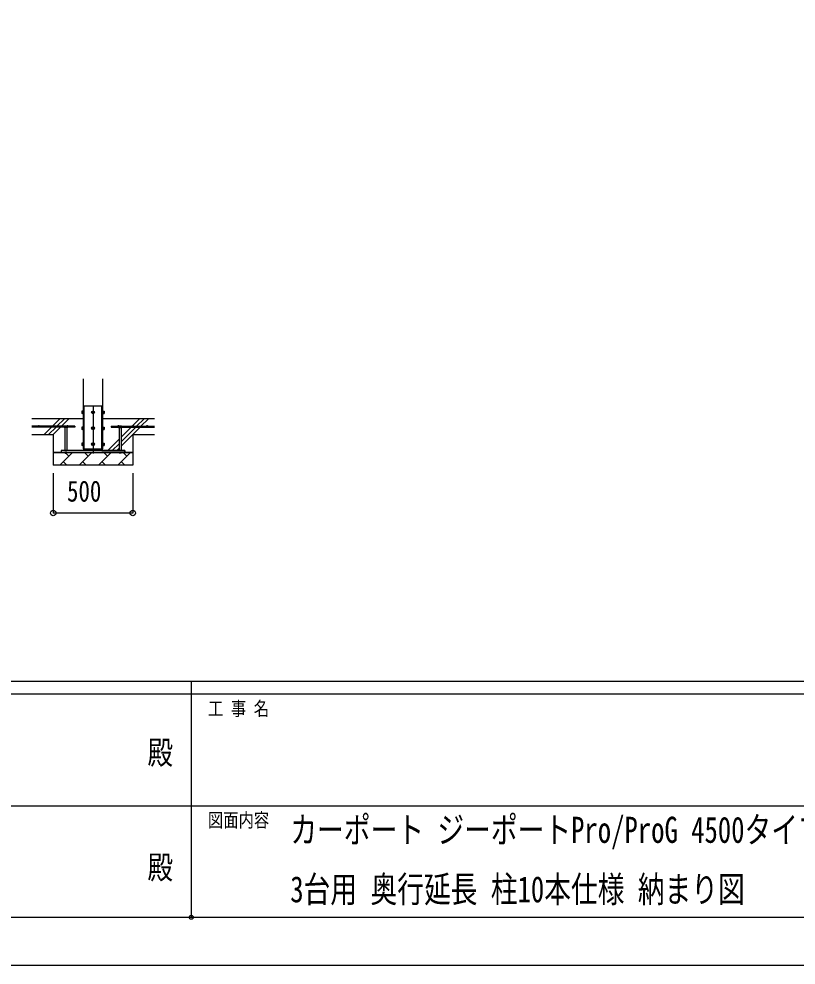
# Model space of a CAD drawing. Units: millimetres, scale not verified. Extents: x -16820 to 16820, y -11880 to 11880.
# Drawn here: x -1102 to 3778, y -11880 to -5940 of the extents above; entities that cross this region are included whole.
import ezdxf
from ezdxf.enums import TextEntityAlignment as Align

# ---------------------------------------------------------------- set-up
doc = ezdxf.new("R2010")
doc.units = ezdxf.units.MM
doc.header["$LTSCALE"] = 50
doc.header["$PDMODE"] = 32
doc.header["$PDSIZE"] = 25
for name, color, linetype in [('0-2_USER1', 3, 'Continuous'), ('0-3_YKK_11', 7, 'Continuous'), ('0-4_YKK_12', 2, 'Continuous'), ('0-5_YKK_13', 4, 'Continuous'), ('0-6_YKK_A1', 4, 'Continuous'), ('0-7_YKK_D', 6, 'Continuous'), ('0-8_YKK_ZWAK', 7, 'Continuous')]:
    doc.layers.add(name, color=color, linetype=linetype)
doc.styles.add('ＭＳ ゴシック', font='')
doc.styles.get('ＭＳ ゴシック').set_extended_font_data('MS Gothic')

msp = doc.modelspace()

# ---------------------------------------------------------------- linework, layer by layer
at = {"layer": '0-3_YKK_11'}
for p, q in [((-886.92, -8662), (-836.92, -8662)), ((-386.92, -8662), (-436.92, -8662))]:
    msp.add_line(p, q, dxfattribs=at)
at = {"layer": '0-4_YKK_12'}
msp.add_line((-636.92, -8367.5), (-636.92, -8667.5), dxfattribs=at)
at = {"layer": '0-5_YKK_13'}
for p, q in [((-692.92, -8370), (-580.92, -8370)), ((-580.92, -8640), (-580.92, -8370)), ((-707.62, -8403.51), (-707.04, -8402.51)), ((-707.62, -8403.51), (-707.62, -8416.5)), ((-707.62, -8416.5), (-707.04, -8417.51)), ((-702.12, -8402.51), (-707.04, -8402.51)), ((-702.12, -8406.25), (-707.04, -8406.25)), ((-702.12, -8413.75), (-707.04, -8413.75)), ((-702.12, -8417.51), (-707.04, -8417.51)), ((-702.12, -8402.51), (-702.12, -8417.51)), ((-700.52, -8402.96), (-702.12, -8402.96)), ((-702.12, -8409.5), (-702.12, -8402.96)), ((-702.12, -8409.5), (-700.52, -8409.5)), ((-702.12, -8410.5), (-700.52, -8410.5)), ((-702.12, -8417.05), (-702.12, -8410.5)), ((-702.12, -8417.05), (-700.52, -8417.05)), ((-700.52, -8409.5), (-700.52, -8402.96)), ((-700.52, -8417.05), (-700.52, -8410.5)), ((-573.32, -8402.95), (-571.72, -8402.95)), ((-573.32, -8409.5), (-573.32, -8402.95)), ((-571.72, -8409.5), (-573.32, -8409.5)), ((-571.72, -8410.5), (-573.32, -8410.5)), ((-573.32, -8417.05), (-573.32, -8410.5)), ((-571.72, -8417.05), (-573.32, -8417.05)), ((-571.72, -8402.49), (-566.8, -8402.49)), ((-571.72, -8402.49), (-571.72, -8417.51)), ((-571.72, -8409.5), (-571.72, -8402.95)), ((-571.72, -8406.25), (-566.8, -8406.25)), ((-571.72, -8417.05), (-571.72, -8410.5)), ((-571.72, -8413.75), (-566.8, -8413.75)), ((-571.72, -8417.51), (-566.8, -8417.51)), ((-566.22, -8403.5), (-566.8, -8402.49)), ((-566.22, -8416.5), (-566.8, -8417.51)), ((-566.22, -8403.5), (-566.22, -8416.5)), ((-816.42, -8497.5), (-817.89, -8498.35)), ((-816.42, -8497.5), (-797.42, -8497.5)), ((-812.92, -8505.5), (-812.92, -8650)), ((-812.4, -8505.5), (-812.4, -8498.35)), ((-801.43, -8505.5), (-801.43, -8498.35)), ((-800.92, -8505.5), (-800.92, -8650)), ((-797.42, -8497.5), (-795.95, -8498.35)), ((-795.95, -8505.5), (-795.95, -8498.35)), ((-707.62, -8503.51), (-707.04, -8502.51)), ((-707.62, -8503.51), (-707.62, -8516.5)), ((-707.62, -8516.5), (-707.04, -8517.51)), ((-702.12, -8502.51), (-707.04, -8502.51)), ((-702.12, -8506.25), (-707.04, -8506.25)), ((-702.12, -8513.75), (-707.04, -8513.75)), ((-702.12, -8517.51), (-707.04, -8517.51)), ((-702.12, -8502.51), (-702.12, -8517.51)), ((-700.52, -8502.96), (-702.12, -8502.96)), ((-702.12, -8509.5), (-702.12, -8502.96)), ((-702.12, -8509.5), (-700.52, -8509.5)), ((-702.12, -8510.5), (-700.52, -8510.5)), ((-702.12, -8517.05), (-702.12, -8510.5)), ((-702.12, -8517.05), (-700.52, -8517.05)), ((-700.52, -8509.5), (-700.52, -8502.96)), ((-700.52, -8517.05), (-700.52, -8510.5)), ((-573.32, -8502.95), (-571.72, -8502.95)), ((-573.32, -8509.5), (-573.32, -8502.95)), ((-571.72, -8509.5), (-573.32, -8509.5)), ((-571.72, -8510.5), (-573.32, -8510.5)), ((-573.32, -8517.05), (-573.32, -8510.5)), ((-571.72, -8517.05), (-573.32, -8517.05)), ((-571.72, -8502.49), (-566.8, -8502.49)), ((-571.72, -8502.49), (-571.72, -8517.51)), ((-571.72, -8509.5), (-571.72, -8502.95)), ((-571.72, -8506.25), (-566.8, -8506.25)), ((-571.72, -8517.05), (-571.72, -8510.5)), ((-571.72, -8513.75), (-566.8, -8513.75)), ((-571.72, -8517.51), (-566.8, -8517.51)), ((-566.22, -8503.5), (-566.8, -8502.49)), ((-566.22, -8516.5), (-566.8, -8517.51)), ((-566.22, -8503.5), (-566.22, -8516.5)), ((-476.42, -8497.5), (-477.89, -8498.35)), ((-477.89, -8505.5), (-477.89, -8498.35)), ((-457.42, -8497.5), (-476.42, -8497.5)), ((-472.92, -8505.5), (-472.92, -8650)), ((-472.4, -8505.5), (-472.4, -8498.35)), ((-461.43, -8505.5), (-461.43, -8498.35)), ((-460.92, -8505.5), (-460.92, -8650)), ((-457.42, -8497.5), (-455.95, -8498.35)), ((-707.62, -8603.51), (-707.04, -8602.51)), ((-707.62, -8603.51), (-707.62, -8616.5)), ((-702.12, -8602.51), (-707.04, -8602.51)), ((-702.12, -8606.25), (-707.04, -8606.25)), ((-702.12, -8602.51), (-702.12, -8617.51)), ((-700.52, -8602.96), (-702.12, -8602.96)), ((-702.12, -8609.5), (-702.12, -8602.96)), ((-702.12, -8609.5), (-700.52, -8609.5)), ((-702.12, -8610.5), (-700.52, -8610.5)), ((-702.12, -8617.05), (-702.12, -8610.5)), ((-700.52, -8609.5), (-700.52, -8602.96)), ((-700.52, -8617.05), (-700.52, -8610.5)), ((-573.32, -8602.95), (-571.72, -8602.95)), ((-573.32, -8609.5), (-573.32, -8602.95)), ((-571.72, -8609.5), (-573.32, -8609.5)), ((-571.72, -8610.5), (-573.32, -8610.5)), ((-573.32, -8617.05), (-573.32, -8610.5)), ((-571.72, -8602.49), (-566.8, -8602.49)), ((-571.72, -8602.49), (-571.72, -8617.51)), ((-571.72, -8609.5), (-571.72, -8602.95)), ((-571.72, -8606.25), (-566.8, -8606.25)), ((-571.72, -8617.05), (-571.72, -8610.5)), ((-566.22, -8603.5), (-566.8, -8602.49)), ((-566.22, -8603.5), (-566.22, -8616.5)), ((-812.92, -8650), (-800.92, -8650)), ((-812.92, -8663.5), (-800.92, -8663.5)), ((-707.62, -8616.5), (-707.04, -8617.51)), ((-702.12, -8613.75), (-707.04, -8613.75)), ((-702.12, -8617.51), (-707.04, -8617.51)), ((-702.12, -8617.05), (-700.52, -8617.05)), ((-580.92, -8650), (-580.92, -8640)), ((-571.72, -8617.05), (-573.32, -8617.05)), ((-571.72, -8613.75), (-566.8, -8613.75)), ((-571.72, -8617.51), (-566.8, -8617.51)), ((-566.22, -8616.5), (-566.8, -8617.51)), ((-460.92, -8650), (-472.92, -8650)), ((-460.92, -8663.5), (-472.92, -8663.5))]:
    msp.add_line(p, q, dxfattribs=at)
for points in [[(-692.92, -8650), (-692.92, -8640), (-692.92, -8370)], [(-699.42, -8401.5), (-700.52, -8401.5), (-700.52, -8418.5), (-699.42, -8418.5)], [(-574.42, -8401.5), (-573.32, -8401.5), (-573.32, -8418.5), (-574.42, -8418.5)], [(-795.95, -8505.5), (-817.89, -8505.5), (-817.89, -8498.35)], [(-699.42, -8501.5), (-700.52, -8501.5), (-700.52, -8518.5), (-699.42, -8518.5)], [(-574.42, -8501.5), (-573.32, -8501.5), (-573.32, -8518.5), (-574.42, -8518.5)], [(-477.89, -8505.5), (-455.95, -8505.5), (-455.95, -8498.35)], [(-699.42, -8601.5), (-700.52, -8601.5), (-700.52, -8618.5), (-699.42, -8618.5)], [(-574.42, -8601.5), (-573.32, -8601.5), (-573.32, -8618.5), (-574.42, -8618.5)], [(-812.92, -8662), (-812.92, -8663.5), (-810.92, -8665.5), (-802.92, -8665.5)], [(-800.92, -8662), (-800.92, -8663.5), (-802.92, -8665.5)], [(-472.92, -8662), (-472.92, -8663.5), (-470.92, -8665.5)], [(-460.92, -8662), (-460.92, -8663.5), (-462.92, -8665.5), (-470.92, -8665.5)]]:
    msp.add_lwpolyline(points, dxfattribs=at)
for points in [[(-636.92, -8402.49), (-643.42, -8406.25), (-643.42, -8413.75), (-636.92, -8417.51), (-630.42, -8413.75), (-630.42, -8406.25)], [(-636.92, -8502.49), (-643.42, -8506.25), (-643.42, -8513.75), (-636.92, -8517.51), (-630.42, -8513.75), (-630.42, -8506.25)], [(-636.92, -8602.49), (-643.42, -8606.25), (-643.42, -8613.75), (-636.92, -8617.51), (-630.42, -8613.75), (-630.42, -8606.25)], [(-836.92, -8662), (-436.92, -8662), (-436.92, -8650), (-836.92, -8650)]]:
    msp.add_lwpolyline(points, close=True, dxfattribs=at)
for centre, radius in [((-636.92, -8410), 8.5), ((-636.92, -8410), 6.5), ((-636.92, -8510), 8.5), ((-636.92, -8510), 6.5), ((-636.92, -8610), 8.5), ((-636.92, -8610), 6.5)]:
    msp.add_circle(centre, radius, dxfattribs=at)
for centre, radius, start, end in [((-695.2, -8410), 12.42, 162.41205, 197.58795), ((-704.31, -8404.38), 3.31, 145.51973, 214.48027), ((-704.29, -8415.63), 3.32, 145.61575, 214.38425), ((-636.92, -8410), 7.05, 157.21814, 202.78186), ((-636.92, -8410), 7.05, 97.21814, 142.78186), ((-636.92, -8410), 7.05, 217.21814, 262.78186), ((-636.92, -8410), 7.05, 37.21814, 82.78186), ((-636.92, -8410), 7.05, 277.21814, 322.78186), ((-636.92, -8410), 7.05, 337.21814, 22.78186), ((-569.54, -8404.37), 3.32, 325.61575, 34.38425), ((-578.64, -8410), 12.42, 342.41205, 17.58795), ((-569.54, -8415.63), 3.32, 325.61575, 34.38425), ((-815.14, -8502.36), 4.86, 55.61575, 124.38425), ((-806.92, -8515.65), 18.15, 72.41205, 107.58795), ((-798.69, -8502.36), 4.86, 55.61575, 124.38425), ((-695.2, -8510), 12.42, 162.41205, 197.58795), ((-704.31, -8504.38), 3.31, 145.51973, 214.48027), ((-704.29, -8515.63), 3.32, 145.61575, 214.38425), ((-636.92, -8510), 7.05, 157.21814, 202.78186), ((-636.92, -8510), 7.05, 97.21814, 142.78186), ((-636.92, -8510), 7.05, 217.21814, 262.78186), ((-636.92, -8510), 7.05, 37.21814, 82.78186), ((-636.92, -8510), 7.05, 277.21814, 322.78186), ((-636.92, -8510), 7.05, 337.21814, 22.78186), ((-569.54, -8504.37), 3.32, 325.61575, 34.38425), ((-578.64, -8510), 12.42, 342.41205, 17.58795), ((-569.54, -8515.63), 3.32, 325.61575, 34.38425), ((-475.14, -8502.36), 4.86, 55.61575, 124.38425), ((-466.92, -8515.65), 18.15, 72.41205, 107.58795), ((-458.69, -8502.36), 4.86, 55.61575, 124.38425), ((-695.2, -8610), 12.42, 162.41205, 197.58795), ((-704.31, -8604.38), 3.31, 145.51973, 214.48027), ((-636.92, -8610), 7.05, 157.21814, 202.78186), ((-636.92, -8610), 7.05, 97.21814, 142.78186), ((-636.92, -8610), 7.05, 37.21814, 82.78186), ((-636.92, -8610), 7.05, 337.21814, 22.78186), ((-569.54, -8604.37), 3.32, 325.61575, 34.38425), ((-578.64, -8610), 12.42, 342.41205, 17.58795), ((-704.29, -8615.63), 3.32, 145.61575, 214.38425), ((-636.92, -8610), 7.05, 217.21814, 262.78186), ((-636.92, -8610), 7.05, 277.21814, 322.78186), ((-569.54, -8615.63), 3.32, 325.61575, 34.38425)]:
    msp.add_arc(centre, radius, start, end, dxfattribs=at)
at = {"layer": '0-6_YKK_A1'}
for p, q in [((-699.42, -8200), (-699.42, -8640)), ((-574.42, -8640), (-574.42, -8200)), ((-699.42, -8450), (-1022.07, -8450)), ((-887.14, -8492.51), (-844.63, -8450)), ((-863.85, -8497.5), (-816.35, -8450)), ((-835.56, -8497.5), (-788.06, -8450)), ((-251.76, -8450), (-574.42, -8450)), ((-387.14, -8492.51), (-344.63, -8450)), ((-363.85, -8497.5), (-316.35, -8450)), ((-335.56, -8497.5), (-288.06, -8450)), ((-751.92, -8497.5), (-1022.07, -8497.5)), ((-817.89, -8502.5), (-1022.07, -8502.5)), ((-1022.07, -8550), (-886.92, -8550)), ((-944.63, -8550), (-897.13, -8502.5)), ((-916.35, -8550), (-868.85, -8502.5)), ((-892.13, -8497.5), (-889.41, -8494.78)), ((-888.06, -8550), (-840.56, -8502.5)), ((-886.92, -8550), (-886.92, -8742)), ((-751.92, -8502.5), (-795.95, -8502.5)), ((-751.92, -8497.5), (-751.92, -8502.5)), ((-521.92, -8497.5), (-251.76, -8497.5)), ((-521.92, -8497.5), (-521.92, -8502.5)), ((-521.92, -8502.5), (-477.89, -8502.5)), ((-460.92, -8622.85), (-340.56, -8502.5)), ((-460.92, -8594.57), (-368.85, -8502.5)), ((-460.92, -8566.29), (-397.13, -8502.5)), ((-455.95, -8502.5), (-251.76, -8502.5)), ((-392.13, -8497.5), (-389.41, -8494.78)), ((-386.92, -8550), (-251.76, -8550)), ((-386.92, -8550), (-386.92, -8742)), ((-544.63, -8650), (-472.92, -8578.29)), ((-516.35, -8650), (-472.92, -8606.57)), ((-836.92, -8662), (-886.92, -8662)), ((-386.92, -8662), (-886.92, -8662)), ((-846.18, -8742), (-766.18, -8662)), ((-692.92, -8650), (-836.92, -8650)), ((-836.92, -8650), (-836.92, -8662)), ((-788.84, -8684.66), (-808, -8665.5)), ((-724.76, -8742), (-644.76, -8662)), ((-699.42, -8640), (-574.42, -8640)), ((-667.42, -8684.66), (-690.08, -8662)), ((-603.34, -8742), (-523.34, -8662)), ((-580.92, -8650), (-436.92, -8650)), ((-546, -8684.66), (-568.66, -8662)), ((-488.06, -8650), (-472.92, -8634.85)), ((-481.92, -8742), (-401.92, -8662)), ((-424.58, -8684.66), (-447.24, -8662)), ((-436.92, -8650), (-436.92, -8662)), ((-436.92, -8662), (-386.92, -8662)), ((-823.52, -8719.34), (-800.86, -8742)), ((-702.1, -8719.34), (-679.44, -8742)), ((-580.68, -8719.34), (-558.02, -8742)), ((-459.26, -8719.34), (-436.59, -8742)), ((-386.92, -8742), (-886.92, -8742))]:
    msp.add_line(p, q, dxfattribs=at)
for centre in [(-976.92, -8495), (-886.92, -8495), (-796.92, -8495), (-476.92, -8495), (-386.92, -8495), (-296.92, -8495)]:
    msp.add_circle(centre, 2.5, dxfattribs=at)
at = {"layer": '0-7_YKK_D'}
for p, q in [((-886.92, -8792), (-886.92, -9043)), ((-386.92, -8792), (-386.92, -9043)), ((-386.92, -9042), (-886.92, -9042))]:
    msp.add_line(p, q, dxfattribs=at)
for centre in [(-886.92, -9042), (-386.92, -9042)]:
    msp.add_circle(centre, 17, dxfattribs=at)
at = {"layer": '0-8_YKK_ZWAK'}
for p, q in [((15580.08, -10100), (-15619.92, -10100)), ((-19.92, -10100), (-19.92, -11580)), ((-19.92, -10180), (-5219.92, -10180)), ((5180.08, -10180), (-19.92, -10180)), ((-5189.92, -10880), (-19.92, -10880)), ((-19.92, -10880), (5180.08, -10880)), ((-5219.92, -11580), (-19.92, -11580)), ((-19.92, -11580), (5180.08, -11580))]:
    msp.add_line(p, q, dxfattribs=at)
msp.add_lwpolyline([(-16820, -11880), (16820, -11880), (16820, 11880), (-16820, 11880)], close=True, dxfattribs=at)
msp.add_point((-19.92, -11580), dxfattribs=at)

# ---------------------------------------------------------------- texts
at = {"layer": '0-2_USER1', "style": 'ＭＳ ゴシック', "width": 0.75}
for s, p in [('カーポート ジーポートPro/ProG 4500タイプ', (602, -11162)), ('3台用 奥行延長 柱10本仕様 納まり図', (602, -11535.33))]:
    msp.add_text(s, height=164.2, dxfattribs=at).set_placement(p, align=Align.BOTTOM_LEFT)
at = {"layer": '0-7_YKK_D', "style": 'ＭＳ ゴシック', "width": 0.8}
msp.add_text('500', height=132, dxfattribs=at).set_placement((-800.12, -9010), align=Align.BOTTOM_LEFT)
at = {"layer": '0-8_YKK_ZWAK', "style": 'ＭＳ ゴシック', "width": 0.8}
for s, height, p in [('工 事 名', 87.98, (85.08, -10340)), ('殿', 146.6, (-294.67, -10663.33)), ('図面内容', 87.98, (85.08, -11040)), ('殿', 146.6, (-294.67, -11383.33))]:
    msp.add_text(s, height=height, dxfattribs=at).set_placement(p, align=Align.BOTTOM_LEFT)

doc.saveas('drawing.dxf')
